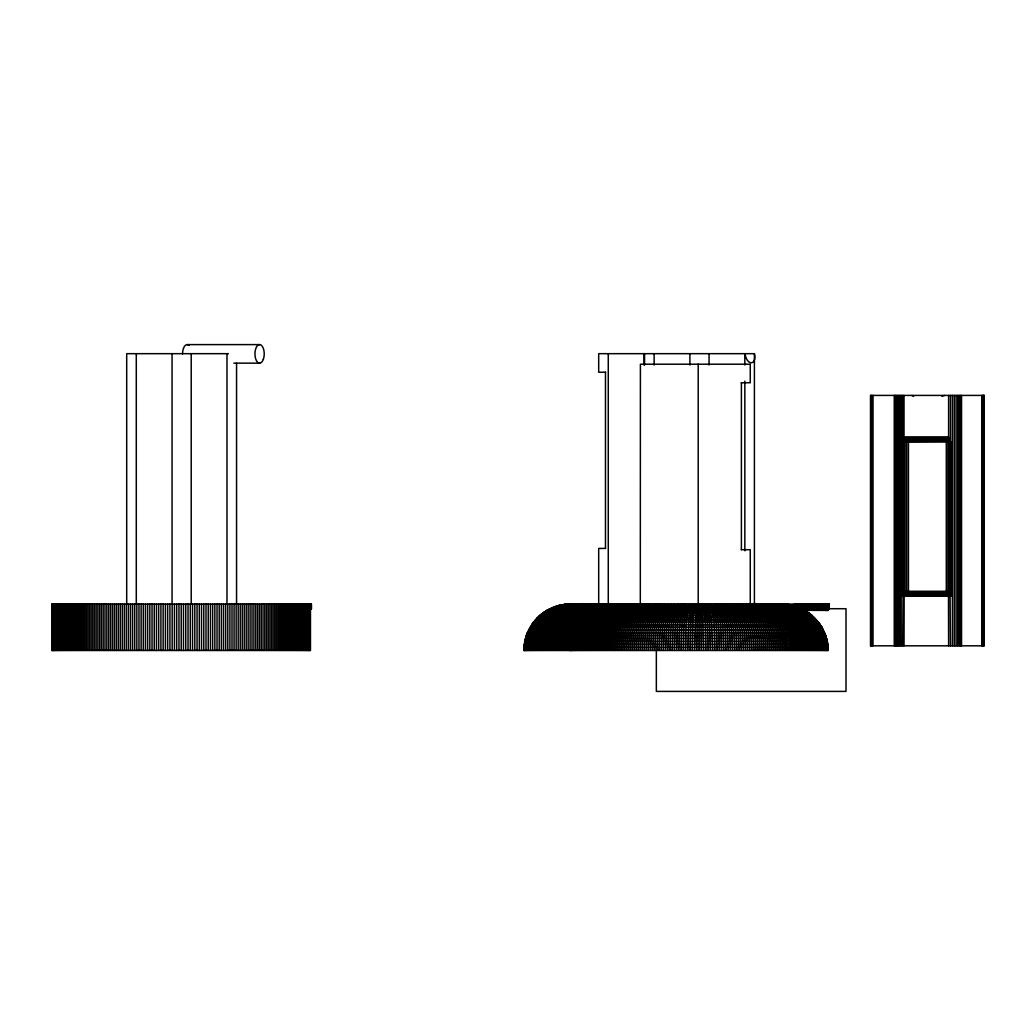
<?xml version="1.0" encoding="UTF-8"?>
<svg xmlns="http://www.w3.org/2000/svg" width="1036" height="1036" viewBox="0 0 1036 1036"><rect width="100%" height="100%" fill="white"/><g stroke="black" fill="none" stroke-linecap="round" stroke-linejoin="round"><path stroke-width="1.5" d="M656.345 650.051L656.345 691.4L846.011 691.4L846.011 608.715L801.722 608.715L796.593 606.539M694.534 650.453L696.075 604.48M696.801 650.453L697.642 604.48M687.762 650.453L688.798 619.878L691.4 604.48M690.015 650.453L690.857 619.878L692.954 604.48M692.281 650.453L692.916 619.878L694.508 604.48M681.002 650.453C681.882 635.223 680.238 618.596 686.738 604.48M683.255 650.453C684.058 635.21 682.517 618.855 688.293 604.48M685.495 650.453C686.208 635.197 684.835 619.088 689.846 604.48M674.307 650.453C675.368 635.262 673.529 617.728 682.128 604.48M676.534 650.453C677.803 635.301 675.265 617.171 684.187 604.182M678.761 650.453C679.72 635.236 677.971 618.324 685.197 604.48M667.676 650.453C669.088 635.314 666.64 615.591 678.295 604.182M669.878 650.453C671.017 635.249 669.204 617.093 679.072 604.48M672.079 650.453C673.465 635.327 670.875 616.394 681.235 604.182M901.773 591.711L901.178 596.063L951.838 596.063L951.838 441.776L901.178 441.776M663.299 650.453C664.465 635.197 662.962 616.096 674.54 604.48M665.475 650.453C666.899 635.301 664.568 615.19 676.832 604.182M654.687 650.453C655.788 635.016 655.076 614.775 668.596 604.48M656.824 650.453C658.158 635.12 656.656 613.623 671.056 604.182M658.974 650.453C660.126 635.12 658.961 615.436 671.548 604.48M661.123 650.453C662.522 635.236 660.541 614.4 673.931 604.182M648.368 650.453C649.365 634.796 649.481 613.83 664.244 604.48M650.466 650.453C651.502 634.874 651.307 614.141 665.682 604.48M652.563 650.453C653.807 634.977 652.913 612.885 668.233 604.182M642.19 650.453C643.045 634.511 644.146 612.949 659.984 604.48M644.237 650.453C645.13 634.615 645.894 613.234 661.395 604.48M646.296 650.453C647.37 634.679 647.526 611.836 664.05 604.182M636.169 650.453C636.907 634.032 639.173 610.321 657.303 604.182M638.163 650.453C638.966 634.174 640.792 610.605 658.637 604.182M640.17 650.453C641.038 634.317 642.424 610.89 659.971 604.182M630.328 650.453C630.846 633.786 634.252 611.408 651.799 604.48M632.258 650.453C632.841 633.734 636.026 609.79 654.7 604.182M634.2 650.453C634.861 633.89 637.58 610.049 655.995 604.182M622.83 650.453C623.128 633.229 628.179 610.554 646.632 604.48M624.669 650.453C625.019 633.372 629.655 610.761 647.901 604.48M626.534 650.453C626.935 633.514 631.157 610.968 649.183 604.48M628.425 650.453C628.878 633.656 632.698 611.188 650.491 604.48M699.196 604.48L699.067 650.453M615.708 650.453C615.811 632.633 622.532 609.828 641.724 604.48M617.456 650.453C617.598 632.776 623.905 609.997 642.929 604.48M619.217 650.453C619.411 632.931 625.304 610.178 644.146 604.48M621.017 650.453C621.263 633.074 626.728 610.359 645.376 604.48M563.131 650.453C562.962 631.481 572.235 607.29 593.343 604.182M564.775 650.453C564.75 632.167 572.701 609.362 592.372 604.48M566.446 650.453C566.355 631.843 574.721 607.575 595.545 604.182M568.129 650.453C568.104 632.025 576.003 607.731 596.671 604.182M608.987 650.453C608.818 631.481 618.091 607.29 639.199 604.182M610.631 650.453C610.502 631.662 619.321 607.433 640.287 604.182M612.302 650.453C612.198 631.908 620.331 608.857 640.313 604.079L640.403 364.206L750.258 364.206L750.258 382.75L741.284 382.75M613.985 650.453C614.037 632.478 621.186 609.66 640.533 604.48M556.863 650.453C556.539 630.782 567.56 606.798 589.16 604.182M558.391 650.453C557.588 629.007 571.937 601.786 596.516 604.079L581.364 604.48M559.945 650.453C559.686 631.131 569.852 607.031 591.219 604.182M561.525 650.453C561.421 631.856 570.176 609.09 590.131 604.48M602.719 650.453C602.395 630.782 613.416 606.798 635.016 604.182M604.247 650.453C604.066 631.559 613.61 608.831 633.825 604.48M605.801 650.453C605.542 631.131 615.708 607.031 637.075 604.182M607.381 650.453C606.954 630.6 618.168 604.545 640.947 604.117L636.402 604.182M551.061 650.453C550.375 628.994 565.19 603.535 588.927 604.079M552.46 650.453C552.046 630.276 564.309 606.487 586.234 604.182C562.302 603.315 546.309 628.541 547.034 650.453M553.897 650.453C553.509 630.432 565.371 606.591 587.192 604.182M555.361 650.453C555.128 631.261 565.436 608.611 585.884 604.48M596.917 650.453C596.477 630.108 609.129 606.397 631.157 604.182M598.316 650.453C597.901 630.276 610.165 606.487 632.09 604.182M599.753 650.453C599.365 630.432 611.227 606.591 633.048 604.182M601.217 650.453C600.867 630.613 612.302 606.695 634.019 604.182M544.509 650.453C544.12 630.134 557.174 607.912 578.399 604.48M545.752 650.453C545.247 629.474 559.388 606.086 581.766 604.182M548.342 650.453C547.889 629.914 561.02 606.733 582.931 604.182M549.689 650.453C549.222 629.94 562.263 606.319 584.382 604.182M590.365 650.453C589.847 629.318 604.338 606.021 626.793 604.182M591.608 650.453C591.103 629.474 605.244 606.086 627.622 604.182L622.74 604.48M592.89 650.453C592.527 630.393 604.946 608.054 625.99 604.48M594.198 650.453C593.304 627.777 610.515 601.864 635.379 604.079L634.731 604.48M595.545 650.453C595.078 629.94 608.119 606.319 630.238 604.182M536.752 650.453C536.298 629.292 551.333 607.497 573.038 604.48M537.749 650.453C537.153 628.295 553.949 605.166 577.13 604.182M538.798 650.453C538.344 629.512 552.874 607.601 574.449 604.48M539.873 650.453C539.432 629.629 553.677 607.653 575.2 604.48M540.973 650.453C539.898 625.511 561.46 600.207 587.697 604.079L576.676 604.182M542.126 650.453C541.698 629.875 555.374 607.769 576.754 604.48M543.304 650.453C542.89 630.005 556.267 607.834 577.557 604.48M582.608 650.453C582.141 629.292 597.189 607.497 618.893 604.48M583.605 650.453C583.035 628.425 599.546 605.503 622.532 604.182M584.654 650.453C584.084 628.632 600.168 605.736 622.986 604.182M585.728 650.453C585.159 628.684 601.1 605.581 623.957 604.182M586.829 650.453C586.285 628.891 601.761 605.84 624.436 604.182M587.982 650.453C587.554 629.875 601.23 607.769 622.597 604.48M589.147 650.453C588.642 629.305 603.198 606.384 625.472 604.182M530.018 650.453C529.642 629.551 544.742 609.051 565.552 604.972M530.73 650.453C530.134 627.492 548.782 605.05 572.248 604.182M531.481 650.453C531.015 628.722 547.384 607.264 569.411 604.48M532.258 650.453C531.882 629.771 546.464 609.155 567.158 604.972M533.087 650.453C532.634 629.033 548.316 607.808 569.955 604.48M533.954 650.453C533.346 627.79 551.269 604.946 574.721 604.182M534.848 650.453C534.382 629.085 549.909 607.42 571.73 604.48M535.78 650.453C534.965 626.521 555.102 602.46 580.056 604.079M575.874 650.453C575.278 627.35 594.198 604.946 617.78 604.182M576.586 650.453C576.12 628.632 592.683 607.238 614.749 604.48M577.337 650.453C576.767 627.725 594.871 605.451 618.103 604.182L605.827 605.659M578.114 650.453C577.738 629.771 592.32 609.155 613.014 604.972M578.943 650.453C578.489 629.033 594.172 607.808 615.811 604.48M579.797 650.453C579.279 628.463 595.817 606.733 618.194 604.182M580.704 650.453C580.121 628.075 597.435 605.413 620.577 604.182M581.636 650.453C581.041 628.062 598.342 605.128 621.613 604.182M523.983 650.453L524.19 644.405L827.79 644.405L828.088 647.422L523.892 647.422L523.879 650.453L828.191 650.453C828.023 631.015 814.672 612.781 796.308 606.539M524.32 650.453L524.345 647.422M524.54 650.453L524.643 644.405M524.708 650.453L527.143 635.547M524.993 650.453C525.097 640.416 528.127 630.419 533.993 622.222M525.317 650.453C525.239 635.392 532.996 620.655 545.169 611.9M525.692 650.453C525.653 637.321 531.416 624.307 541.258 615.591M526.094 650.453C525.874 630.445 539.821 610.955 559.285 605.659M526.534 650.453C526.081 628.256 543.537 607.316 565.695 604.48M527.026 650.453C526.715 630.289 540.896 610.787 560.541 605.659M527.544 650.453C527.091 628.386 544.276 607.381 566.342 604.48M528.101 650.453C527.803 630.38 541.75 610.839 561.331 605.659M528.71 650.453C528.399 630.432 542.229 610.864 561.771 605.659M529.344 650.453C528.956 629.577 544.017 609.427 564.62 604.972M569.645 650.453L570.033 644.405M569.981 650.453C569.8 632.62 576.741 609.828 595.868 604.48M570.176 650.453L571.38 638.448M570.564 650.453L572.999 635.547M570.849 650.453C571.043 631.079 583.799 610.087 602.563 604.182M571.173 650.453C570.914 630.523 584.926 611.357 604.014 605.659L593.822 610.295L592.255 611.9M571.548 650.453C571.458 635.301 579.241 620.357 591.854 611.9M571.95 650.453C571.704 631.248 584.55 612.639 602.861 606.539M572.39 650.453C572.144 631.274 584.913 612.652 603.198 606.539M572.882 650.453C572.416 628.308 589.743 607.355 611.862 604.48M573.4 650.453C573.089 630.341 587.166 610.813 606.772 605.659M573.957 650.453C573.659 630.38 587.606 610.839 607.187 605.659M574.553 650.453C574.255 630.432 588.085 610.864 607.627 605.659M575.2 650.453C574.889 630.497 588.59 610.89 608.093 605.659M745.272 353.677L745.26 353.872A8.327 7.019 -90 0 0 745.687 356.734C748.95 366.692 756.94 363.351 754.402 353.677L598.691 353.677L598.691 372.222L605.542 372.222M524.229 647.422L524.682 641.413L827.285 641.413L827.79 644.405M524.553 647.422L525.135 641.413M570.409 647.422C572.74 630.095 580.251 605.827 600.893 604.079M904.169 591.439L904.027 645.816M570.499 644.405L571.678 638.448M524.475 644.405L526.249 635.547L825.705 635.547L827.285 641.413M570.538 641.413L569.839 650.453L572.105 635.547M524.773 641.413L525.369 638.448L826.598 638.448M572.766 635.547L574.617 629.94M526.534 635.547L525.2 641.413L529.215 629.94M571.561 638.448L575.861 627.272L821.924 627.272L825.705 635.547M527.466 632.711L526.443 635.547L527.311 632.711L824.63 632.711M526.702 635.547L528.567 629.94L823.361 629.94L821.522 627.272M572.299 635.547L574.488 629.94M578.192 624.695C582.064 615.28 589.355 605.529 600.155 604.182M528.49 632.711L534.485 622.222M574.345 632.711L580.341 622.222L588.824 613.662M527.829 632.711L533.372 622.222L818.518 622.222L821.924 627.272L813.998 617.663L804.299 610.333M573.827 632.711L577.453 624.695M529.085 629.94L531.921 624.695M529.292 629.94L533.514 622.222L539.588 615.591L812.237 615.591L820.266 624.695M575.071 629.94L579.228 622.222M528.761 629.94L530.005 627.272L575.524 627.272M576.495 627.272L578.088 624.695M532.556 624.695L536.221 619.878M577.609 624.695L585.444 615.591M577.958 624.695L579.409 622.222M531.688 624.695L533.462 622.222M584.136 617.663L587.684 613.662M589.277 613.662L596.943 606.539L605.542 604.079L586.246 604.48M534.589 622.222L536.389 619.878M534.226 622.222L540.17 615.591L547.215 610.295M580.173 622.222L581.843 619.878M535.78 619.878L533.864 622.222L537.516 617.663M579.72 622.222L583.281 617.663M536.13 619.878L542.722 613.662M584.045 617.663L582.077 619.878C586.065 612.47 592.54 605.218 601.346 604.182M535.716 619.878L539.614 615.591M581.468 619.878L590.248 611.9M593.706 610.295L598.355 606.539L605.024 604.182M538.746 617.663L545.687 611.9M537.775 617.663L544.392 611.9L807.368 611.9L812.237 615.591M586.104 615.591L583.903 617.663L592.903 610.295M606.28 604.182L601.372 605.659L591.647 611.9M586.026 615.591L590.546 611.9M586.246 615.591L588.435 613.662M543.913 613.662L551.502 608.87L562.755 604.972M542.968 613.662L545.415 611.9M542.579 613.662L547.345 610.295M588.655 613.662L598.497 607.614M544.638 611.9L539.756 615.591L541.932 613.662L809.867 613.662M591.97 611.9L602.784 605.659L609.168 604.079M545.791 611.9L553.612 607.614M545.506 611.9L555.257 606.539L797.837 606.539L802.706 608.715M591.025 611.9L593.589 610.295M590.637 611.9L593.201 610.295M544.56 611.9L549.65 608.87L802.045 608.87L807.368 611.9M590.313 611.9L595.506 608.87L593.11 610.295M604.169 606.539L610.139 604.182M547.966 610.295L558.158 605.659L794.936 605.659L800.465 607.614M593.447 610.295L596.037 608.87M547.409 610.295L549.702 608.87M610.01 605.659L611.37 604.972M941.866 396.192L944.767 395.415M608.546 605.659L611.344 604.48M607.083 605.659L611.447 604.182M596.84 608.87L604.571 605.659M550.388 608.87L553.133 607.614M549.805 608.87L552.408 607.614L800.686 607.614L803.055 608.715M595.661 608.87L598.264 607.614M633.216 604.48L633.902 604.182M631.701 604.48L633.177 604.079L627.181 604.48M599.753 607.614L605.141 605.659M553.353 607.614L558.715 605.659M553.716 607.614L556.254 606.539M552.771 607.614L555.607 606.539M599.067 607.614L601.877 606.539M630.186 604.48L630.976 604.182M628.684 604.48L629.525 604.182M625.692 604.48L626.638 604.182M602.978 606.539L605.71 605.659M603.328 606.539L606.034 605.659M602.11 606.539L604.985 605.659M555.762 606.539L558.65 605.659M601.618 606.539L604.506 605.659M624.216 604.48L625.2 604.182M621.276 604.48L622.377 604.182M619.826 604.48L620.965 604.182M618.388 604.48L620.771 604.079M607.795 605.659L610.476 604.972M608.274 605.659L616.847 604.182M561.486 605.659L574.164 604.079M607.342 605.659L616.006 604.182M561.072 605.659L563.934 604.972M606.928 605.659L609.401 604.972M606.164 605.659L608.935 604.972M559.375 605.659L561.978 604.972M559.66 605.659L565.423 604.48M605.231 605.659L607.834 604.972M558.546 605.659L561.253 604.972M558.909 605.659L564.348 604.48M604.765 605.659L607.174 604.972M558.274 605.659L561.111 604.972L791.983 604.972L794.949 605.659M615.539 604.48L616.821 604.182L614.128 604.48M612.729 604.48L616.796 604.079M608.844 604.182L602.693 606.539L611.279 604.48M565.073 604.972L567.495 604.48M630.095 604.48L638.513 604.182M562.302 604.972L564.568 604.48M608.158 604.972L610.424 604.48M561.318 604.972L568.013 604.182M607.342 604.972L613.869 604.182M597.513 604.48L599.404 604.182M596.296 604.48L597.811 604.182M595.104 604.48L597.086 604.182M593.939 604.48L595.946 604.182M592.786 604.48L594.431 604.182M638.642 604.48L640.688 604.182M591.647 604.48L595.83 604.079M637.503 604.48L639.588 604.182M590.533 604.48L592.268 604.182M589.432 604.48L591.595 604.182M635.288 604.48L637.451 604.182M588.344 604.48L593.408 604.079M634.2 604.48L636.039 604.182L632.439 604.182L634.589 604.079M587.295 604.48L589.523 604.182M633.151 604.48L635.379 604.182M632.102 604.48L634.382 604.182M585.236 604.48L587.541 604.182M631.092 604.48L633.397 604.182M584.239 604.48L586.57 604.182M583.255 604.48L585.638 604.182M629.111 604.48L631.494 604.182M582.31 604.48L592.76 604.079M628.153 604.48L630.561 604.182M627.22 604.48L629.668 604.182M626.314 604.48L628.463 604.182M579.564 604.48L582.064 604.182M625.42 604.48L627.92 604.182M578.71 604.48L580.937 604.182M624.553 604.48L627.091 604.182M577.039 604.48L579.629 604.182M577.855 604.48L582.698 604.079M623.711 604.48L626.275 604.182M574.721 604.48L580.756 604.079M620.577 604.48L623.232 604.182M631.766 604.079L615.462 604.182L623.465 604.079M619.152 604.48L621.859 604.182M616.964 604.48L619.968 604.182M569.606 604.48L573.53 604.182L567.132 604.182L829.318 604.079L829.227 608.715M615.462 604.48L618.829 604.182M616.381 604.48L619.386 604.182M568.104 604.48L570.991 604.182M565.255 604.48L569.411 604.182M614.931 604.182L611.11 604.48L614.011 604.182M612.198 604.48L615.267 604.182M565.164 604.48L568.155 604.182M638.875 604.079L636.855 604.182L640.313 604.079M628.075 604.182L630.367 604.079M623.789 604.182L626.197 604.079M581.235 604.182L583.773 604.079M619.58 604.182L622.118 604.079M575.343 604.182L579.81 604.079M571.445 604.182L576.897 604.079M574.501 604.182L577.868 604.079M610.411 604.079L607.562 604.182L614.206 604.079L603.794 604.182L606.733 604.079M567.262 604.182L570.81 604.079M567.132 604.182L570.344 604.079M592.657 604.182L597.578 604.079M598.976 604.182L602.033 604.079M567.741 604.182L573.737 604.079M570.551 604.182L581.468 604.079M593.732 604.182L605.542 604.079M603.794 604.182L611.667 604.079M187.192 344.6L259.583 344.6M228.399 353.677L126.703 353.677L126.703 604.079M233.838 363.144L259.583 363.144M904.027 437.14L948.613 437.14M904.027 437.477L948.613 437.477M904.027 437.801L948.613 437.801M904.027 438.124L948.613 438.124M904.027 438.448L948.613 438.448M904.027 438.759L948.613 438.759M904.027 439.07L948.613 439.07M904.027 439.368L948.613 439.368M904.027 439.652L948.613 439.652M904.027 439.924L948.613 439.924M904.027 440.183L948.613 440.183M904.027 440.43L948.613 440.43M904.027 440.65L948.613 440.65M904.027 440.857L948.613 440.857M904.027 441.219L948.613 441.051M904.027 441.362L948.613 441.362L904.027 441.595M605.542 548.433L598.691 548.433L598.691 604.079M741.284 549.689L750.258 549.689L750.258 604.079M901.178 591.426L951.838 591.426M951.838 596.063L951.177 591.608L903.094 591.608L902.654 645.816M901.708 591.841L951.307 591.841M901.657 591.996L951.359 591.996M901.592 592.165L951.411 592.165M901.54 592.346L951.475 592.346M901.488 592.553L951.514 592.553M901.449 592.786L951.566 592.786M901.398 593.019L951.618 593.019M901.359 593.278L951.657 593.278M901.32 593.55L951.683 593.55M901.294 593.835L951.721 593.835M901.255 594.133L951.747 594.133M901.242 594.444L951.773 594.444M901.216 594.755L951.799 594.755M901.203 595.078L951.812 595.078M901.19 595.402L951.825 595.402M901.178 595.726L951.825 595.726M564.115 604.48L788.992 604.48L785.677 604.182M310.45 608.715L311.473 608.715L311.409 604.079L51.8 604.079L51.891 650.453L52.15 604.079M546.982 610.295L804.765 610.295M537.386 617.663L814.477 617.663M535.301 619.878L816.575 619.878M531.61 624.695L820.305 624.695M51.8 650.453L310.463 650.453L310.463 604.079M754.441 604.079L765.138 604.48M749.675 604.105C775.55 599.598 790.377 628.412 789.38 650.453M754.04 604.079L759.375 604.182M749.727 604.117C771.665 605.296 779.124 632.128 779.098 650.453M785.366 604.182L788.629 604.48M784.032 604.182L790.805 604.972M784.718 604.182L791.996 604.972M782.556 604.182L785.612 604.48M782.957 604.182L786.415 604.48M783.695 604.182C807.173 605.309 826.443 627.207 825.899 650.453M781.183 604.182C804.687 605.063 823.413 627.428 822.843 650.453M781.83 604.182L785.171 604.48M780.134 604.182L783.695 604.48M778.606 604.182C801.851 605.27 819.424 627.958 818.841 650.453M779.214 604.182L782.581 604.48M777.764 604.182L780.73 604.48M778.386 604.182C801.411 605.581 818.505 628.192 817.935 650.453M776.43 604.182C799.274 605.71 815.552 628.541 814.982 650.453M776.676 604.182L780.069 604.48M775.265 604.182C798.264 605.4 814.503 628.541 813.933 650.453M775.977 604.182L778.658 604.48M774.255 604.182C796.904 605.866 812.263 628.943 811.719 650.453M774.527 604.182C797.461 605.438 813.415 628.671 812.846 650.453M772.985 604.182C795.803 605.516 811.123 628.943 810.566 650.453M773.762 604.182L776.352 604.48M771.872 604.182C794.301 606.047 808.663 629.383 808.158 650.453M772.17 604.182C794.923 605.555 809.919 629.085 809.375 650.453M771.043 604.182L773.853 604.48M770.175 604.182L772.973 604.48M769.295 604.182C791.478 606.267 804.752 629.836 804.286 650.453M769.618 604.182L772.066 604.48M768.401 604.182C790.481 606.345 803.379 630.005 802.926 650.453M768.725 604.182L771.147 604.48M767.469 604.182L770.201 604.48M766.536 604.182C788.422 606.526 800.53 630.328 800.129 650.453M766.873 604.182L769.23 604.48M765.565 604.182L768.233 604.48M764.581 604.182L767.223 604.48M763.584 604.182C785.146 606.837 796.011 630.846 795.7 650.453M763.946 604.182L766.2 604.48M762.561 604.182C783.993 606.954 794.444 631.015 794.159 650.453M761.512 604.182C782.827 607.07 792.838 631.196 792.592 650.453M761.887 604.182L764.076 604.48M760.45 604.182C781.649 607.2 791.206 631.364 790.999 650.453M760.838 604.182L762.975 604.48M759.764 604.182L761.874 604.48M758.274 604.182C779.189 607.485 787.852 631.727 787.736 650.453M758.676 604.182L760.735 604.48M757.161 604.182C777.919 607.64 786.117 631.908 786.052 650.453M757.562 604.182L759.595 604.48M756.435 604.182L758.43 604.48M756.021 604.182C776.637 607.795 784.369 632.09 784.356 650.453M755.296 604.182L757.238 604.48M754.868 604.182C775.329 607.964 782.594 632.258 782.633 650.453M754.13 604.182L756.034 604.48M753.703 604.182C773.983 608.132 780.781 632.439 780.872 650.453M751.32 604.182C771.237 608.52 777.078 632.789 777.298 650.453M788.085 604.48L799.494 607.614M787.295 604.48L790.235 604.972M750.103 604.182C769.826 608.715 775.2 632.97 775.472 650.453M786.272 604.48L789.173 604.972M786.984 604.48C809.271 607.083 826.857 628.192 826.404 650.453M785.456 604.48C807.627 607.174 824.643 628.438 824.177 650.453M785.871 604.48C808.08 607.148 825.252 628.373 824.798 650.453M785.003 604.48C807.135 607.187 823.983 628.515 823.529 650.453M784.032 604.48C806.086 607.251 822.571 628.671 822.118 650.453M782.957 604.48C804.907 607.316 821.017 628.839 820.551 650.453M783.501 604.48C805.516 607.277 821.807 628.748 821.354 650.453M782.374 604.48C804.286 607.355 820.175 628.93 819.709 650.453M780.496 604.48C802.24 607.472 817.43 629.228 816.99 650.453M779.81 604.48C801.501 607.523 816.446 629.331 816.005 650.453M743.796 604.182C762.379 609.88 765.384 633.786 766.005 650.453M742.488 604.182C760.812 610.139 763.364 633.941 764.05 650.453M773.542 604.48C794.638 608.002 807.264 630.315 806.902 650.453M772.649 604.48C793.667 608.08 805.956 630.445 805.607 650.453M741.18 604.182C759.207 610.424 761.318 634.084 762.069 650.453M769.852 604.48C790.572 608.339 801.838 630.872 801.54 650.453M739.846 604.182C757.588 610.709 759.246 634.226 760.074 650.453M767.87 604.48C788.396 608.546 798.924 631.157 798.678 650.453M738.513 604.182C755.93 611.007 757.161 634.369 758.067 650.453M766.86 604.48C787.256 608.65 797.422 631.312 797.202 650.453M791.517 604.972L802.317 608.715M791.336 604.972L794.275 605.659M790.028 604.972L792.928 605.659M790.636 604.972L798.769 607.614L806.772 611.9M789.315 604.972L791.776 605.659M788.487 604.972L791.336 605.659M731.636 604.182C747.215 612.652 746.529 634.926 747.746 650.453M750.595 604.48C768.764 610.826 773.245 633.423 773.62 650.453M749.3 604.48C767.249 611.046 771.315 633.566 771.742 650.453M794.612 605.659L800.103 607.614M794.198 605.659L796.943 606.539M748.005 604.48C765.708 611.266 769.372 633.708 769.852 650.453M727.389 604.182C741.608 613.752 740.015 635.146 741.362 650.453M793.822 605.659L796.412 606.539M792.035 605.659L805.555 611.9M746.684 604.48C764.141 611.499 767.404 633.838 767.935 650.453M724.514 604.182C737.697 614.529 735.651 635.249 737.049 650.453M738.474 604.48C754.182 613.053 755.166 634.55 756.034 650.453M721.6 604.182C733.643 615.332 731.274 635.301 732.685 650.453M737.062 604.48C752.434 613.338 753.068 634.641 753.988 650.453M735.638 604.48C750.647 613.636 750.945 634.731 751.916 650.453M734.2 604.48C748.821 613.947 748.821 634.822 749.831 650.453M718.673 604.182C729.448 616.135 726.896 635.327 728.295 650.453M799.973 607.614L802.589 608.715M799.662 607.614L802.071 608.715M731.299 604.48C745.104 614.568 744.547 634.964 745.635 650.453M717.197 604.182C727.298 616.537 724.708 635.327 726.081 650.453M729.836 604.48C743.2 614.892 742.385 635.029 743.498 650.453M912.017 395.415L913.558 396.387M715.721 604.182C725.109 616.925 722.532 635.314 723.853 650.453M726.871 604.48C739.29 615.552 738.059 635.133 739.212 650.453M714.231 604.182C722.882 617.314 720.37 635.288 721.626 650.453M723.879 604.48C735.262 616.213 733.708 635.21 734.874 650.453M805.076 610.489L812.056 615.591M803.871 610.295L806.397 611.9M803.47 610.295L805.982 611.9M720.862 604.48C731.105 616.886 729.344 635.249 730.497 650.453M806.643 611.9L811.499 615.591M805.386 611.9C817.883 620.422 825.433 635.379 825.368 650.453M811.356 615.591L817.974 622.222M713.208 604.48C720.175 618.427 718.453 635.236 719.385 650.453M815.215 618.945L816.083 619.878M813.532 617.663C822.04 626.301 826.87 638.344 826.857 650.453M711.654 604.48C717.909 618.686 716.29 635.223 717.145 650.453M815.708 619.878L817.598 622.222M710.113 604.48C715.604 618.932 714.128 635.21 714.892 650.453M817.844 622.222L819.722 624.695M708.559 604.48L711.473 619.878L712.651 650.453M819.58 624.695L824.85 635.547L827.285 650.453L827.324 647.422M707.005 604.48L709.427 619.878L710.385 650.453M822.921 629.94L824.19 632.711M705.438 604.48L707.368 619.878L708.132 650.453M950.025 591.608L950.452 645.816M824.177 632.711L827.66 647.422M948.471 591.439L948.613 645.816M703.884 604.48L705.296 619.878L705.866 650.453M826.158 638.448L826.857 641.413M702.317 604.48L703.599 650.453M827.259 644.405L827.764 650.453M700.763 604.48L701.333 650.453M984.045 395.415L984.045 645.816M983.552 395.415L983.552 645.816M982.763 395.415L982.763 645.816M981.74 395.415L981.74 645.816M961.55 395.415L961.55 645.816M960.527 395.415L960.527 645.816M959.219 395.415L959.219 645.816M957.717 395.415L957.717 645.816M956.073 395.415L956.073 645.816M954.285 395.415L954.285 645.816M952.408 395.415L952.408 645.816M951.437 441.776L951.437 591.426M951.048 441.776L951.048 591.426M950.452 395.415L950.647 591.426M950.271 441.776L950.271 591.426M949.921 441.776L949.921 591.426M949.598 441.776L949.598 591.426M949.313 441.776L949.287 591.426M949.067 441.776L949.093 591.426M948.782 441.776L948.924 591.426M948.613 395.415L948.639 591.426M948.031 440.65L948.031 592.553M946.308 440.65L946.308 592.553M908.442 440.65L908.442 592.553M906.72 440.65L906.72 592.553M905.088 440.65L905.088 592.553M904.208 441.776L904.117 591.426M904.027 395.415L903.988 591.426M903.806 441.776L903.806 591.426M903.573 441.776L903.573 591.426M903.301 441.776L903.301 591.426M903.003 441.776L903.003 591.426M902.654 395.415L902.667 591.426M902.317 441.776L902.317 591.426M901.942 441.776L901.942 591.426M901.566 441.776L901.566 591.426M901.178 395.415L901.178 645.816M899.753 395.415L899.753 645.816M898.393 395.415L898.393 645.816M897.137 395.415L897.137 645.816M896.01 395.415L896.01 645.816M895.013 395.415L895.013 645.816M894.249 395.415L894.249 645.816M873.011 395.415L873.011 645.816M871.988 395.415L871.988 645.816M871.198 395.415L871.198 645.816M870.706 395.415L870.706 645.816M829.124 604.079L828.968 608.715M828.787 604.079L828.865 608.715M828.645 604.079L828.567 608.715M828.295 604.079L828.295 608.715M827.997 604.079L827.997 610.476M827.66 604.079L827.66 610.476M827.272 604.079L827.272 610.476M826.857 604.079L826.857 610.476M826.391 604.079L826.391 610.476M825.899 604.079L825.899 610.476M825.368 604.079L825.368 610.476M824.785 604.079L824.785 610.476M824.177 604.079L824.177 610.476M823.529 604.079L823.529 610.476M822.843 604.079L822.843 610.476M822.118 604.079L822.118 610.476M821.354 604.079L821.354 610.476M820.551 604.079L820.551 610.476M819.709 604.079L819.709 610.476M818.841 604.079L818.841 610.476M817.922 604.079L817.922 610.476M816.977 604.079L816.977 610.476M815.992 604.079L815.992 610.476M814.982 604.079L814.982 610.476M813.933 604.079L813.933 610.476M812.846 604.079L812.846 610.476M811.719 604.079L811.719 610.476M810.566 604.079L810.566 610.476M809.375 604.079L809.375 610.476M808.145 604.079L808.145 610.476M806.889 604.079L806.889 610.476M805.607 604.079L805.607 610.476M804.286 604.079L804.286 610.476M802.926 604.079L802.926 610.476M801.54 604.079L801.54 608.883M800.129 604.079L800.129 607.277M798.678 604.079L798.678 607.277M797.202 604.079L797.202 607.277M795.7 604.079L795.7 607.277M794.159 604.079L794.159 607.277M754.402 353.677L754.402 604.079M745.13 353.677L745.13 355.801M744.832 353.677L744.832 364.983M744.832 381.144L744.832 550.776M741.4 382.75L741.4 549.689M709.064 353.677L709.064 364.983M698.212 364.206L698.212 604.079M689.898 353.677L689.898 364.983M654.13 353.677L654.13 364.983M644.547 353.677L644.547 364.918M644.042 353.677L644.042 364.983M608.274 353.677L608.274 604.079M605.477 372.222L605.477 548.433M311.279 604.079L311.318 608.715M311.137 604.079L310.942 608.715M310.722 604.079L310.722 608.715M310.152 604.079L310.152 650.453M309.816 604.079L309.816 650.453M309.427 604.079L309.427 650.453M309.013 604.079L309.013 650.453M308.56 604.079L308.56 650.453M308.055 604.079L308.055 650.453M307.524 604.079L307.524 650.453M306.941 604.079L306.941 650.453M306.332 604.079L306.332 650.453M305.685 604.079L305.685 650.453M304.998 604.079L304.998 650.453M304.273 604.079L304.273 650.453M303.509 604.079L303.509 650.453M302.706 604.079L302.706 650.453M301.864 604.079L301.864 650.453M300.997 604.079L300.997 650.453M300.09 604.079L300.09 650.453M299.145 604.079L299.145 650.453M298.161 604.079L298.161 650.453M297.138 604.079L297.138 650.453M296.089 604.079L296.089 650.453M295.001 604.079L295.001 650.453M293.874 604.079L293.874 650.453M292.722 604.079L292.722 650.453M291.53 604.079L291.53 650.453M290.313 604.079L290.313 650.453M289.044 604.079L289.044 650.453M287.762 604.079L287.762 650.453M286.441 604.079L286.441 650.453M285.081 604.079L285.081 650.453M283.696 604.079L283.696 650.453M282.284 604.079L282.284 650.453M280.834 604.079L280.834 650.453M279.357 604.079L279.357 650.453M277.855 604.079L277.855 650.453M276.314 604.079L276.314 650.453M274.747 604.079L274.747 650.453M273.154 604.079L273.154 650.453M271.536 604.079L271.536 650.453M269.891 604.079L269.891 650.453M268.207 604.079L268.207 650.453M266.511 604.079L266.511 650.453M264.789 604.079L264.789 650.453M263.027 604.079L263.027 650.453M261.253 604.079L261.253 650.453M259.453 604.079L259.453 650.453M257.627 604.079L257.627 650.453M255.775 604.079L255.775 650.453M253.898 604.079L253.898 650.453M252.007 604.079L252.007 650.453M250.09 604.079L250.09 650.453M248.161 604.079L248.161 650.453M246.205 604.079L246.205 650.453M244.224 604.079L244.224 650.453M242.23 604.079L242.23 650.453M240.222 604.079L240.222 650.453M238.189 604.079L238.189 650.453M236.558 363.364L236.558 604.079M236.143 604.079L236.143 650.453M234.071 604.079L234.071 650.453M231.999 604.079L231.999 650.453M229.901 604.079L229.901 650.453M227.791 604.079L227.791 650.453M226.988 353.677L226.988 604.079M225.667 604.079L225.667 650.453M223.517 604.079L223.517 650.453M221.367 604.079L221.367 650.453M219.205 604.079L219.205 650.453M217.029 604.079L217.029 650.453M214.853 604.079L214.853 650.453M212.652 604.079L212.652 650.453M210.45 604.079L210.45 650.453M208.236 604.079L208.236 650.453M206.009 604.079L206.009 650.453M203.781 604.079L203.781 650.453M201.541 604.079L201.541 650.453M199.3 604.079L199.3 650.453M197.06 604.079L197.06 650.453M194.807 604.079L194.807 650.453M192.541 604.079L192.541 650.453M191.22 353.677L191.22 604.079M190.287 604.079L190.287 650.453M188.021 604.079L188.021 650.453M185.755 604.079L185.755 650.453M183.489 604.079L183.489 650.453M181.222 604.079L181.222 650.453M178.969 604.079L178.969 650.453M176.703 604.079L176.703 650.453M174.436 604.079L174.436 650.453M172.17 604.079L172.17 650.453M172.054 353.677L172.054 604.079M169.917 604.079L169.917 650.453M167.664 604.079L167.664 650.453M165.41 604.079L165.41 650.453M163.157 604.079L163.157 650.453M160.917 604.079L160.917 650.453M158.689 604.079L158.689 650.453M156.462 604.079L156.462 650.453M154.247 604.079L154.247 650.453M152.033 604.079L152.033 650.453M149.832 604.079L149.832 650.453M147.643 604.079L147.643 650.453M145.454 604.079L145.454 650.453M143.292 604.079L143.292 650.453M141.129 604.079L141.129 650.453M138.979 604.079L138.979 650.453M136.843 604.079L136.843 650.453M136.286 353.677L136.286 604.079M134.732 604.079L134.732 650.453M132.621 604.079L132.621 650.453M130.523 604.079L130.523 650.453M128.451 604.079L128.451 650.453M126.392 604.079L126.392 650.453M124.359 604.079L124.359 650.453M122.326 604.079L122.326 650.453M120.318 604.079L120.318 650.453M118.337 604.079L118.337 650.453M116.369 604.079L116.369 650.453M114.413 604.079L114.413 650.453M112.484 604.079L112.484 650.453M110.58 604.079L110.58 650.453M108.689 604.079L108.689 650.453M106.825 604.079L106.825 650.453M104.986 604.079L104.986 650.453M103.173 604.079L103.173 650.453M101.373 604.079L101.373 650.453M99.611 604.079L99.611 650.453M97.863 604.079L97.863 650.453M96.154 604.079L96.154 650.453M94.457 604.079L94.457 650.453M92.787 604.079L92.787 650.453M91.155 604.079L91.155 650.453M89.536 604.079L89.536 650.453M87.956 604.079L87.956 650.453M86.402 604.079L86.402 650.453M84.874 604.079L84.874 650.453M83.385 604.079L83.385 650.453M81.909 604.079L81.909 650.453M80.471 604.079L80.471 650.453M79.073 604.079L79.073 650.453M77.7 604.079L77.7 650.453M76.353 604.079L76.353 650.453M75.045 604.079L75.045 650.453M73.763 604.079L73.763 650.453M72.52 604.079L72.52 650.453M71.316 604.079L71.316 650.453M70.137 604.079L70.137 650.453M68.985 604.079L68.985 650.453M67.884 604.079L67.884 650.453M66.809 604.079L66.809 650.453M65.76 604.079L65.76 650.453M64.763 604.079L64.763 650.453M63.792 604.079L63.792 650.453M62.859 604.079L62.859 650.453M61.966 604.079L61.966 650.453M61.098 604.079L61.098 650.453M60.282 604.079L60.282 650.453M59.492 604.079L59.492 650.453M58.741 604.079L58.741 650.453M58.029 604.079L58.029 650.453M57.356 604.079L57.356 650.453M56.721 604.079L56.721 650.453M56.112 604.079L56.112 650.453M55.555 604.079L55.555 650.453M55.037 604.079L55.037 650.453M54.558 604.079L54.558 650.453M54.105 604.079L54.105 650.453M53.704 604.079L53.704 650.453M53.328 604.079L53.328 650.453M53.004 604.079L53.004 650.453M52.719 604.079L52.719 650.453M52.473 604.079L52.473 650.453M52.253 604.079L52.253 650.453M182.556 353.872A9.272 4.636 -90 0 1 189.07 345.389M607.109 604.972L604.156 605.659L606.966 604.972M984.2 395.415L870.551 395.415L870.551 645.816L984.2 645.816L984.2 395.415M263.338 359.324A9.272 4.636 -90 0 0 260.062 344.638A9.272 4.636 -90 0 0 255.348 357.64A9.272 4.636 -90 0 0 263.338 359.324"/></g></svg>
